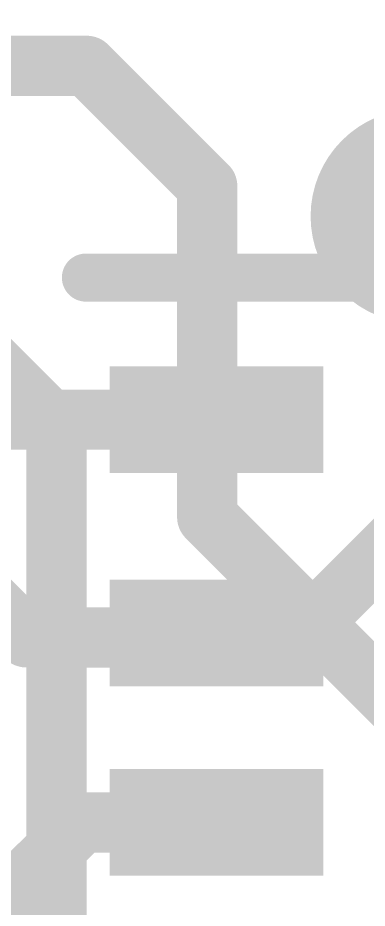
# Model space of a CAD drawing. Extents: x -4.8 to 27.4, y -5.3 to 26.6.
# Drawn here: x 14.569 to 16.041, y 9.398 to 13.157 of the extents above; entities that cross this region are included whole.
import ezdxf

# ---------------------------------------------------------------- set-up
doc = ezdxf.new("R2010")
doc.units = 0
for name, color, linetype in [('1', 12, 'CONTINUOUS'), ('16', 132, 'CONTINUOUS'), ('18', 110, 'CONTINUOUS'), ('21', 40, 'CONTINUOUS')]:
    doc.layers.add(name, color=color, linetype=linetype)

# ---------------------------------------------------------------- blocks, each defined once
blk = doc.blocks.new('RECT')
blk.add_solid([(-0.5, -0.5), (0.5, -0.5), (-0.5, 0.5), (0.5, 0.5)])
blk = doc.blocks.new('ROUNDV')
at = {"const_width": 0.5}
blk.add_lwpolyline([(0, -0.25, 1), (0, 0.25, 1), (0, -0.25)], format="xyb", dxfattribs=at)

msp = doc.modelspace()

# ---------------------------------------------------------------- linework, layer by layer
at = {"layer": '1', "const_width": 0.254}
for points in [[(14.224, 11.46), (15.406, 11.46)], [(16.256, 11.049), (15.767, 10.56)], [(14.605, 10.541), (14.386, 10.76)], [(15.387, 10.541), (15.406, 10.56)], [(15.767, 10.56), (15.406, 10.56)], [(15.387, 10.541), (14.605, 10.541)], [(14.605, 9.525), (14.84, 9.76)], [(14.84, 9.76), (15.406, 9.76)], [(14.605, 9.525), (14.605, 8.001)]]:
    msp.add_lwpolyline(points, dxfattribs=at)
at = {"layer": '1', "const_width": 0.127}
for points in [[(15.406, 11.3965, 1), (15.406, 11.5235)], [(15.406, 10.6235, 1), (15.406, 10.4965)], [(15.4509, 10.5151, 1), (15.3611, 10.6049)], [(15.767, 10.4965, 1), (15.767, 10.6235)], [(14.605, 10.6045, 1), (14.605, 10.4775)], [(14.5601, 10.4961, 1), (14.6499, 10.5859)], [(15.3421, 10.5859, 1), (15.4319, 10.4961)], [(15.387, 10.4775, 1), (15.387, 10.6045)], [(15.7221, 10.6049, 1), (15.8119, 10.5151)], [(14.84, 9.8235, 1), (14.84, 9.6965)], [(14.8849, 9.7151, 1), (14.7951, 9.8049)], [(15.406, 9.6965, 1), (15.406, 9.8235)], [(14.6685, 9.525, 1), (14.5415, 9.525)], [(14.5601, 9.5699, 1), (14.6499, 9.4801)]]:
    msp.add_lwpolyline(points, format="xyb", dxfattribs=at)
at = {"layer": '16', "const_width": 0.254}
for points in [[(14.859, 12.954), (13.716, 12.954)], [(15.367, 12.446), (14.859, 12.954)], [(15.367, 11.049), (15.367, 12.446)], [(14.097, 12.065), (14.732, 11.43)], [(14.732, 11.43), (14.732, 9.017)], [(17.145, 9.271), (15.367, 11.049)]]:
    msp.add_lwpolyline(points, dxfattribs=at)
at = {"layer": '16', "const_width": 0.127}
for points in [[(14.9039, 12.9989, 1), (14.8141, 12.9091)], [(14.859, 12.8905, 1), (14.859, 13.0175)], [(15.4305, 12.446, 1), (15.3035, 12.446)], [(15.3221, 12.4011, 1), (15.4119, 12.4909)], [(14.7955, 11.43, 1), (14.6685, 11.43)], [(14.6871, 11.3851, 1), (14.7769, 11.4749)], [(15.4119, 11.0939, 1), (15.3221, 11.0041)], [(15.3035, 11.049, 1), (15.4305, 11.049)]]:
    msp.add_lwpolyline(points, format="xyb", dxfattribs=at)
at = {"layer": '21'}
for points, const_width in [([(17.78, 13.24, 1), (17.78, 17.24, 1), (17.78, 13.24)], 0.2032), ([(14.856, 12.1108, 1), (14.856, 12.0092)], 0.1016)]:
    msp.add_lwpolyline(points, format="xyb", dxfattribs=dict(at, const_width=const_width))
at = {"layer": '21', "const_width": 0.2032}
msp.add_lwpolyline([(14.856, 12.06), (17.656, 12.06)], dxfattribs=at)

# ---------------------------------------------------------------- block references
at = {"layer": '1', "xscale": 0.45, "yscale": 0.9, "rotation": 90}
for p in [(15.406, 11.46), (15.406, 10.56), (15.406, 9.76)]:
    msp.add_blockref('RECT', p, dxfattribs=at)
at = {"layer": '18', "xscale": 0.9064, "yscale": 0.9064}
msp.add_blockref('ROUNDV', (16.256, 12.319), dxfattribs=at)
msp.add_blockref('ROUNDV', (16.256, 12.319), dxfattribs=at)

doc.saveas('drawing.dxf')
